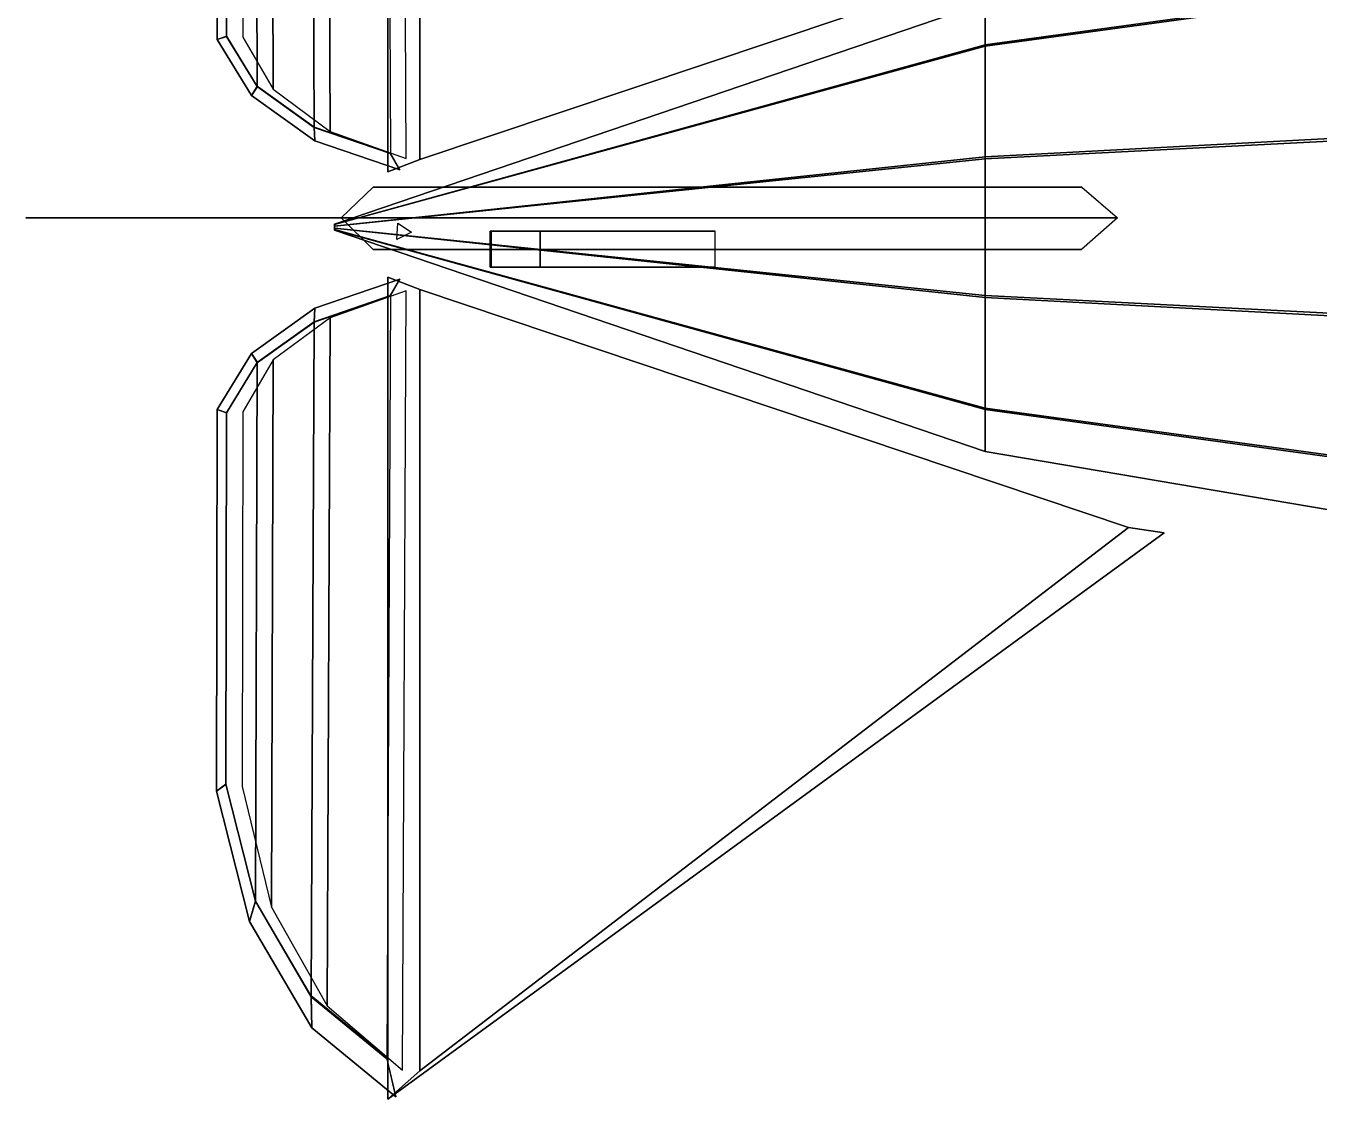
# Model space of a CAD drawing. Header units: metres. Extents: x -56 to 25, y -58 to 58.
# Drawn here: x -56.1 to -22.31, y -22.76 to 5.29 of the extents above; entities that cross this region are included whole.
import ezdxf

# ---------------------------------------------------------------- set-up
doc = ezdxf.new("R2010")
doc.units = ezdxf.units.M

msp = doc.modelspace()

# ---------------------------------------------------------------- linework, layer by layer
at = {"layer": 'CharnProf', "color": 36}
msp.add_3dface([(-46.379219, 0.135631, 21.530243), (-46.020874, -0.100973, 21.530243), (-46.404945, -0.293009, 21.530243)], dxfattribs=at)
at = {"layer": 'Form41', "color": 8}
for points in [[(-43.936916, -1.014632, 18.182724), (-43.964634, -1.014632, 15.161408), (-43.964634, -0.072203, 15.161408), (-43.936916, -0.072203, 18.182724)], [(-43.964634, -1.014632, 15.161408), (-42.661865, -1.014632, 14.77335), (-42.661865, -0.072203, 14.77335), (-43.964634, -0.072203, 15.161408)], [(-43.964634, -0.072203, 15.161408), (-42.661865, -0.072203, 14.77335), (-38.088314, -0.072203, 17.32345), (-43.936916, -0.072203, 18.182724)], [(-42.661865, -1.014632, 14.77335), (-38.088314, -1.014632, 17.32345), (-38.088314, -0.072203, 17.32345), (-42.661865, -0.072203, 14.77335)], [(-38.088314, -1.014632, 17.32345), (-42.661865, -1.014632, 14.77335), (-43.964634, -1.014632, 15.161408), (-43.936916, -1.014632, 18.182724)]]:
    msp.add_3dface(points, dxfattribs=at)
at = {"layer": 'Gouv', "color": 7}
for points in [[(-28.511583, 1.075214, 28.15357), (-27.577482, 0.276922, 28.258905), (-47.859062, 0.276922, 43.121048), (-47.02475, 1.075214, 42.409534)], [(-47.02475, 1.075214, 42.409534), (-47.859062, 0.276922, 43.121048), (-47.859062, 0.276922, 24.331202), (-47.02475, 1.075214, 24.807951)], [(-47.02475, 1.075214, 42.409534), (-47.02475, 1.075214, 24.807951), (-28.511583, 1.075214, 28.15357)], [(-53.650063, 0.276922, 22.839321), (-55.46106, 0.276922, 35.48624), (-56.096996, 0.276922, 28.746738)], [(-53.650063, 0.276922, 22.839321), (-56.096996, 0.276922, 28.746738), (-55.461056, 0.276922, 25.549664)], [(-53.650063, 0.276922, 22.839321), (-53.650066, 0.276922, 39.531235), (-55.46106, 0.276922, 35.48624)], [(-50.939716, 0.276922, 21.028326), (-50.93972, 0.276922, 42.234016), (-53.650066, 0.276922, 39.531235), (-53.650063, 0.276922, 22.839321)], [(-47.742641, 0.276922, 20.392391), (-47.742645, 0.276922, 43.183105), (-50.93972, 0.276922, 42.234016), (-50.939716, 0.276922, 21.028326)], [(-27.577482, 0.276922, 28.258905), (-28.5116, -0.551861, 28.153576), (-47.024734, -0.551861, 42.409519), (-47.859062, 0.276922, 43.121048)], [(-47.859062, 0.276922, 43.121048), (-47.024734, -0.551861, 42.409519), (-47.024734, -0.551861, 24.807961), (-47.859062, 0.276922, 24.331202)], [(-47.024734, -0.551861, 42.409519), (-28.5116, -0.551861, 28.153576), (-47.024734, -0.551861, 24.807961)]]:
    msp.add_3dface(points, dxfattribs=at)
at = {"layer": 'ProfD', "color": 11}
for points in [[(-48.223339, 20.514328, 20.50466), (-48.149055, 2.533701, 20.50466), (-46.16309, 1.827728, 20.50466), (-46.254017, 22.19149, 20.50466)], [(-46.573246, 1.954967, 21.530243), (-48.564423, 2.637958, 21.530243), (-48.638908, 20.27446, 21.530243), (-46.664406, 21.897024, 21.530243)], [(-48.564423, 2.637958, 21.530243), (-50.051563, 3.701433, 21.530243), (-50.100243, 17.782116, 21.530243), (-48.638908, 20.27446, 21.530243)], [(-48.223339, 20.514328, 20.50466), (-49.680859, 17.938116, 20.50466), (-49.632313, 3.632962, 20.50466), (-48.149055, 2.533701, 20.50466)], [(-49.680859, 17.938116, 20.50466), (-50.448143, 14.778211, 20.50466), (-50.431274, 4.990944, 20.50466), (-49.632313, 3.632962, 20.50466)], [(-50.100243, 17.782116, 21.530243), (-50.051563, 3.701433, 21.530243), (-50.852623, 5.015206, 21.530243), (-50.869537, 14.72508, 21.530243)], [(-50.852623, 5.015206, 21.530243), (-51.095501, 4.933041, 21.003592), (-51.114342, 14.905011, 21.003592), (-50.869537, 14.72508, 21.530243)], [(-51.095501, 4.933041, 21.003592), (-50.84705, 5.017095, 20.50466), (-50.863918, 14.720946, 20.50466), (-51.114342, 14.905011, 21.003592)], [(-50.203156, 3.46955, 21.003592), (-50.048088, 3.70676, 20.50466), (-50.84705, 5.017095, 20.50466), (-51.095501, 4.933041, 21.003592)], [(-50.051563, 3.701433, 21.530243), (-50.203156, 3.46955, 21.003592), (-51.095501, 4.933041, 21.003592), (-50.852623, 5.015206, 21.530243)], [(-48.546535, 2.284882, 21.003592), (-48.564838, 2.646069, 20.50466), (-50.048088, 3.70676, 20.50466), (-50.203156, 3.46955, 21.003592)], [(-48.564423, 2.637958, 21.530243), (-48.546535, 2.284882, 21.003592), (-50.203156, 3.46955, 21.003592), (-50.051563, 3.701433, 21.530243)], [(-46.328449, 1.524058, 21.003592), (-46.578865, 1.964867, 20.50466), (-48.564838, 2.646069, 20.50466), (-48.546535, 2.284882, 21.003592)], [(-46.573246, 1.954967, 21.530243), (-46.328449, 1.524058, 21.003592), (-48.546535, 2.284882, 21.003592), (-48.564423, 2.637958, 21.530243)]]:
    msp.add_3dface(points, dxfattribs=at)
at = {"layer": 'ProfG', "color": 10}
for points in [[(-48.546535, -2.088621, 21.003592), (-48.564838, -2.449808, 20.50466), (-46.578865, -1.768606, 20.50466), (-46.328449, -1.327797, 21.003592)], [(-48.564423, -2.441697, 21.530243), (-48.546535, -2.088621, 21.003592), (-46.328449, -1.327797, 21.003592), (-46.573246, -1.758706, 21.530243)], [(-46.254017, -21.995226, 20.50466), (-46.16309, -1.631467, 20.50466), (-48.149055, -2.33744, 20.50466), (-48.223339, -20.318066, 20.50466)], [(-46.664406, -21.70076, 21.530243), (-48.638908, -20.078201, 21.530243), (-48.564423, -2.441697, 21.530243), (-46.573246, -1.758706, 21.530243)], [(-50.051563, -3.505172, 21.530243), (-50.203156, -3.273289, 21.003592), (-48.546535, -2.088621, 21.003592), (-48.564423, -2.441697, 21.530243)], [(-50.203156, -3.273289, 21.003592), (-50.048088, -3.510499, 20.50466), (-48.564838, -2.449808, 20.50466), (-48.546535, -2.088621, 21.003592)], [(-48.149055, -2.33744, 20.50466), (-49.632313, -3.436702, 20.50466), (-49.680859, -17.741854, 20.50466), (-48.223339, -20.318066, 20.50466)], [(-48.638908, -20.078201, 21.530243), (-50.100243, -17.585855, 21.530243), (-50.051563, -3.505172, 21.530243), (-48.564423, -2.441697, 21.530243)], [(-50.852623, -4.818946, 21.530243), (-51.095501, -4.73678, 21.003592), (-50.203156, -3.273289, 21.003592), (-50.051563, -3.505172, 21.530243)], [(-51.095501, -4.73678, 21.003592), (-50.84705, -4.820834, 20.50466), (-50.048088, -3.510499, 20.50466), (-50.203156, -3.273289, 21.003592)], [(-50.869537, -14.528817, 21.530243), (-50.852623, -4.818946, 21.530243), (-50.051563, -3.505172, 21.530243), (-50.100243, -17.585855, 21.530243)], [(-49.632313, -3.436702, 20.50466), (-50.431274, -4.794683, 20.50466), (-50.448143, -14.581949, 20.50466), (-49.680859, -17.741854, 20.50466)], [(-50.869537, -14.528817, 21.530243), (-51.114342, -14.708748, 21.003592), (-51.095501, -4.73678, 21.003592), (-50.852623, -4.818946, 21.530243)], [(-51.114342, -14.708748, 21.003592), (-50.863918, -14.524685, 20.50466), (-50.84705, -4.820834, 20.50466), (-51.095501, -4.73678, 21.003592)], [(-50.257374, -18.114162, 21.003592), (-50.096638, -17.573715, 20.50466), (-50.863918, -14.524685, 20.50466), (-51.114342, -14.708748, 21.003592)], [(-50.100243, -17.585855, 21.530243), (-50.257374, -18.114162, 21.003592), (-51.114342, -14.708748, 21.003592), (-50.869537, -14.528817, 21.530243)], [(-48.629505, -20.890535, 21.003592), (-48.639122, -20.059538, 20.50466), (-50.096638, -17.573715, 20.50466), (-50.257374, -18.114162, 21.003592)], [(-48.638908, -20.078201, 21.530243), (-48.629505, -20.890535, 21.003592), (-50.257374, -18.114162, 21.003592), (-50.100243, -17.585855, 21.530243)], [(-46.43, -22.698002, 21.003592), (-46.6698, -21.677849, 20.50466), (-48.639122, -20.059538, 20.50466), (-48.629505, -20.890535, 21.003592)], [(-46.664406, -21.70076, 21.530243), (-46.43, -22.698002, 21.003592), (-48.629505, -20.890535, 21.003592), (-48.638908, -20.078201, 21.530243)]]:
    msp.add_3dface(points, dxfattribs=at)
at = {"layer": 'Queue', "color": 41}
for points in [[(-12.032948, 7.351468, 26.534515), (-31.032948, 4.75688, 25.144005), (-31.032948, 5.894232, 20.895788), (-12.032948, 9.113153, 20.548685)], [(-12.032948, 9.113153, 20.548685), (-31.032948, 5.894232, 20.895788), (-31.032948, 4.791759, 18.404078), (-12.032948, 7.405492, 17.037809)], [(-12.032948, 7.405492, 17.037809), (-31.032948, 4.791759, 18.404078), (-31.032948, 1.870567, 15.755898), (-12.032948, 2.880758, 13.306466)], [(-12.032948, 2.793342, 30.214239), (-31.032948, 1.814131, 27.755547), (-31.032948, 4.75688, 25.144005), (-12.032948, 7.351468, 26.534515)], [(-31.032948, 4.75688, 25.144005), (-48.032948, 0.095857, 23.444204), (-48.032948, 0.111634, 21.320095), (-31.032948, 5.894232, 20.895788)], [(-31.032948, 5.894232, 20.895788), (-48.032948, 0.111634, 21.320095), (-48.032948, 0.096341, 20.07424), (-31.032948, 4.791759, 18.404078)], [(-31.032948, 4.791759, 18.404078), (-48.032948, 0.096341, 20.07424), (-48.032948, 0.055819, 18.750151), (-31.032948, 1.870567, 15.755898)], [(-31.032948, 1.814131, 27.755547), (-48.032948, 0.055036, 24.749975), (-48.032948, 0.095857, 23.444204), (-31.032948, 4.75688, 25.144005)], [(-12.032948, 2.880758, 13.306466), (-31.032948, 1.870567, 15.755898), (-31.032948, -1.753548, 15.733259), (-12.032948, -2.732758, 13.274567)], [(-12.032948, -2.820175, 30.182348), (-31.032948, -1.809984, 27.732912), (-31.032948, 1.814131, 27.755547), (-12.032948, 2.793342, 30.214239)], [(-31.032948, 1.870567, 15.755898), (-48.032948, 0.055819, 18.750151), (-48.032948, 0.005546, 18.738831), (-31.032948, -1.753548, 15.733259)], [(-31.032948, -1.809984, 27.732912), (-48.032948, 0.004763, 24.738659), (-48.032948, 0.055036, 24.749975), (-31.032948, 1.814131, 27.755547)], [(-31.032948, -1.753548, 15.733259), (-48.032948, 0.005546, 18.738831), (-48.032948, -0.035275, 20.044605), (-31.032948, -4.696299, 18.344809)], [(-31.032948, -4.731177, 25.084732), (-48.032948, -0.035759, 23.414568), (-48.032948, 0.004763, 24.738659), (-31.032948, -1.809984, 27.732912)], [(-31.032948, -4.696299, 18.344809), (-48.032948, -0.035275, 20.044605), (-48.032948, -0.051053, 21.283466), (-31.032948, -5.833651, 20.822529)], [(-31.032948, -5.833651, 20.822529), (-48.032948, -0.051053, 21.283466), (-48.032948, -0.035759, 23.414568), (-31.032948, -4.731177, 25.084732)], [(-12.032948, -2.732758, 13.274567), (-31.032948, -1.753548, 15.733259), (-31.032948, -4.696299, 18.344809), (-12.032948, -7.290886, 16.954296)], [(-12.032948, -7.344911, 26.451004), (-31.032948, -4.731177, 25.084732), (-31.032948, -1.809984, 27.732912), (-12.032948, -2.820175, 30.182348)], [(-12.032948, -7.290886, 16.954296), (-31.032948, -4.696299, 18.344809), (-31.032948, -5.833651, 20.822529), (-12.032948, -9.05257, 20.445463)], [(-12.032948, -9.05257, 20.445463), (-31.032948, -5.833651, 20.822529), (-31.032948, -4.731177, 25.084732), (-12.032948, -7.344911, 26.451004)]]:
    msp.add_3dface(points, dxfattribs=at)
at = {"layer": 'StabD', "color": 12}
for points in [[(-45.805134, 1.794857, 21.807425), (-46.639446, 1.47661, 21.009132), (-46.639446, 22.951742, 21.009136), (-45.805134, 22.215233, 21.807428)], [(-46.639446, 1.47661, 21.009132), (-45.805122, 1.794864, 20.180349), (-45.805122, 22.215218, 20.180353), (-46.639446, 22.951742, 21.009136)], [(-27.291967, 8.011367, 21.807425), (-45.805134, 1.794857, 21.807425), (-45.805134, 22.215233, 21.807428)], [(-45.805122, 1.794864, 20.180349), (-27.291986, 8.011374, 20.180349), (-45.805122, 22.215218, 20.180353)]]:
    msp.add_3dface(points, dxfattribs=at)
at = {"layer": 'StabG', "color": 9}
for points in [[(-45.805134, -22.01897, 21.807428), (-46.639446, -22.755484, 21.009136), (-46.639446, -1.280348, 21.009132), (-45.805134, -1.598596, 21.807425)], [(-46.639446, -22.755484, 21.009136), (-45.805122, -22.018959, 20.180353), (-45.805122, -1.598603, 20.180349), (-46.639446, -1.280348, 21.009132)], [(-45.805134, -22.01897, 21.807428), (-45.805134, -1.598596, 21.807425), (-27.291967, -7.815105, 21.807425)], [(-45.805122, -22.018959, 20.180353), (-27.291986, -7.815112, 20.180349), (-45.805122, -1.598603, 20.180349)], [(-27.291967, -7.815105, 21.807425), (-26.357866, -7.956686, 21.009132), (-46.639446, -22.755484, 21.009136), (-45.805134, -22.01897, 21.807428)], [(-26.357866, -7.956686, 21.009132), (-27.291986, -7.815112, 20.180349), (-45.805122, -22.018959, 20.180353), (-46.639446, -22.755484, 21.009136)]]:
    msp.add_3dface(points, dxfattribs=at)

doc.saveas('drawing.dxf')
